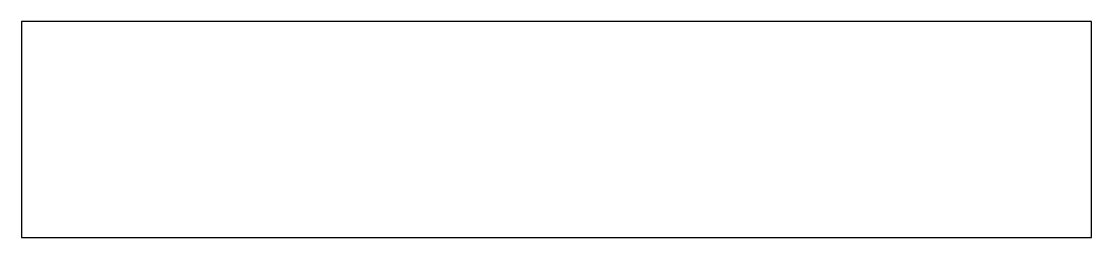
# Model space of a CAD drawing. Header units: millimetres. Extents: x 0 to 235, y 0 to 47.
import ezdxf

# ---------------------------------------------------------------- set-up
doc = ezdxf.new("R2010")
doc.units = ezdxf.units.MM

msp = doc.modelspace()

# ---------------------------------------------------------------- linework, layer by layer
at = {"layer": 'OUTLINE'}
for p, q in [((235, 47.45), (0, 47.45)), ((0, 47.45), (0, 0)), ((235, 0), (235, 47.45)), ((0, 0), (235, 0))]:
    msp.add_line(p, q, dxfattribs=at)

doc.saveas('drawing.dxf')
